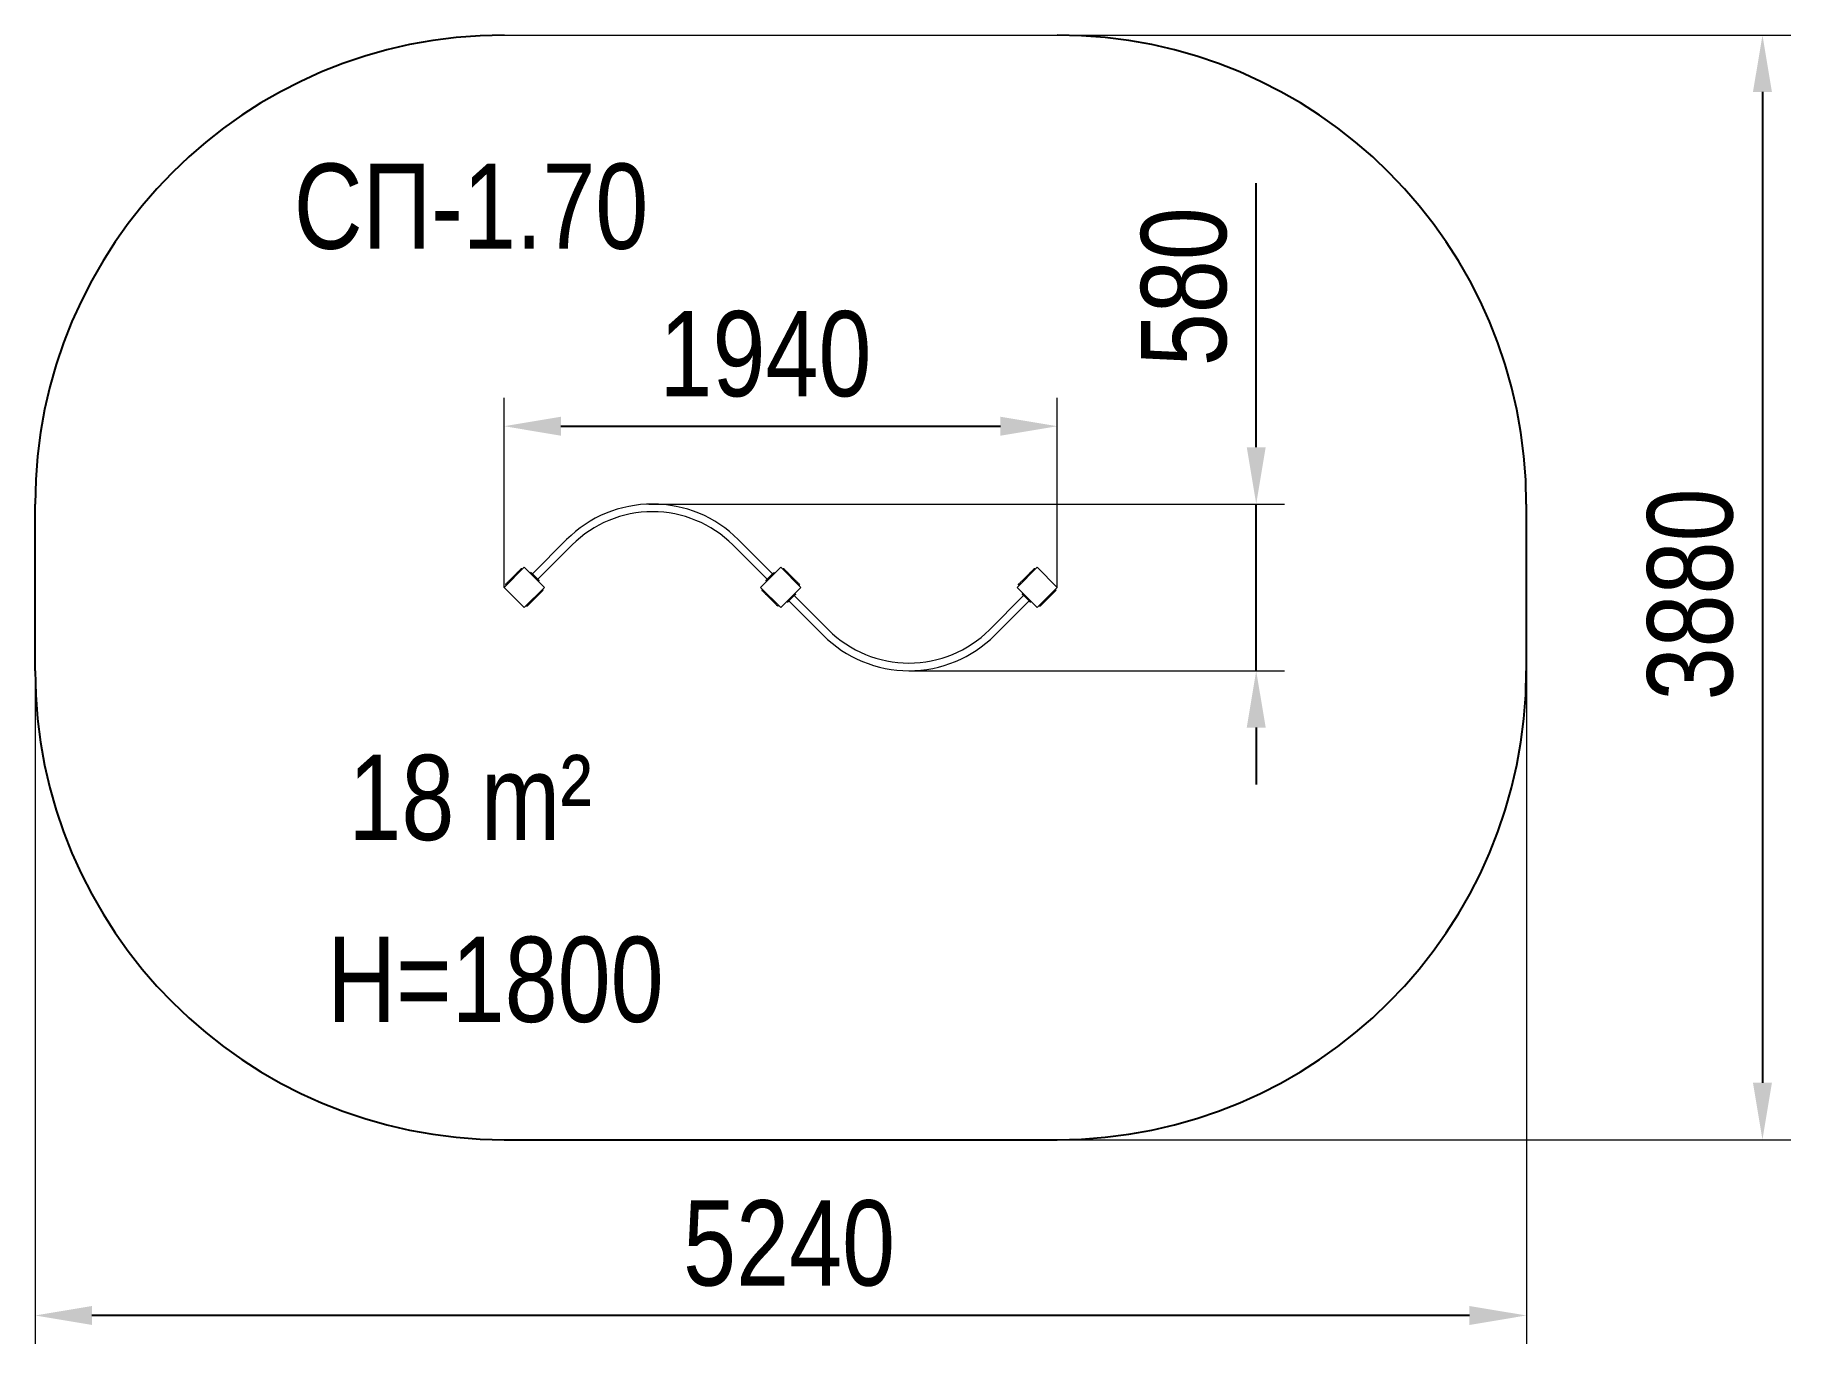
# Model space of a CAD drawing. Header units: millimetres. Extents: x -2967 to 3209, y -2560 to 2045.
import ezdxf

# ---------------------------------------------------------------- set-up
doc = ezdxf.new("R2010")
doc.units = ezdxf.units.MM
for name, color, linetype in [('DiKom', 7, 'Continuous'), ('DIKOM_АРТИКУЛ', 7, 'Continuous'), ('DIKOM_ЗОНА', 80, 'Continuous'), ('DIKOM_ОБЪЕКТ', 7, 'Continuous'), ('DIKOM_РАЗМЕР_ЗОНА', 7, 'Continuous'), ('DIKOM_РАЗМЕР_ОБЪЕКТА', 7, 'Continuous')]:
    doc.layers.add(name, color=color, linetype=linetype)
doc.styles.add('style1', font='arial.ttf', dxfattribs={"width": 0.8})
doc.dimstyles.new('1-50', dxfattribs={"dimtxt": 300, "dimasz": 200, "dimexe": 100, "dimexo": 0, "dimgap": 100, "dimtad": 1, "dimtxsty": 'style1', "dimcen": 200, "dimclrd": 7, "dimclre": 7, "dimclrt": 7, "dimadec": 1, "dimazin": 2, "dimtfac": 1, "dimtmove": 0, "dimatfit": 2, "dimfxl": 0, "dimlwd": 25, "dimlwe": 18, "dimarcsym": 0})

# ---------------------------------------------------------------- blocks, each defined once
blk = doc.blocks.new('*D9')
at = {"layer": 'Defpoints', "color": 0, "transparency": 16777216}
for p in [(628.8, 668.9), (-1317.2, 101.8), (628.8, 101.8)]:
    blk.add_point(p, dxfattribs=at)
at = {"layer": 'DIKOM_РАЗМЕР_ОБЪЕКТА', "color": 7, "lineweight": 18, "transparency": 16777216}
for p, q in [((-1317.2, 101.8), (-1317.2, 768.9)), ((628.8, 101.8), (628.8, 768.9))]:
    blk.add_line(p, q, dxfattribs=at)
at = {"layer": 'DIKOM_РАЗМЕР_ОБЪЕКТА', "color": 7, "lineweight": 25, "transparency": 16777216}
blk.add_line((-1117.2, 668.9), (428.8, 668.9), dxfattribs=at)
at = {"layer": 'DIKOM_РАЗМЕР_ОБЪЕКТА', "color": 7, "transparency": 16777216}
for points in [[(-1117.2, 702.2), (-1117.2, 635.5), (-1317.2, 668.9)], [(428.8, 702.2), (428.8, 635.5), (628.8, 668.9)]]:
    blk.add_solid(points, dxfattribs=at)
at = {"layer": 'DIKOM_РАЗМЕР_ОБЪЕКТА', "color": 7, "transparency": 16777216, "insert": (-397.9, 922), "char_height": 300, "attachment_point": 5, "style": 'style1'}
blk.add_mtext('1940', dxfattribs=at)
blk = doc.blocks.new('*D10')
at = {"layer": 'Defpoints', "color": 0, "transparency": 16777216}
for p in [(-807.8, 395.1), (107, -191.6), (1328.5, -191.6)]:
    blk.add_point(p, dxfattribs=at)
at = {"layer": 'DIKOM_РАЗМЕР_ОБЪЕКТА', "color": 7, "lineweight": 25, "transparency": 16777216}
for p, q in [((1328.5, 595.1), (1328.5, 1524.5)), ((1328.5, -191.6), (1328.5, 395.1)), ((1328.5, -391.6), (1328.5, -591.6))]:
    blk.add_line(p, q, dxfattribs=at)
at = {"layer": 'DIKOM_РАЗМЕР_ОБЪЕКТА', "color": 7, "lineweight": 18, "transparency": 16777216}
for p, q in [((-807.8, 395.1), (1428.5, 395.1)), ((107, -191.6), (1428.5, -191.6))]:
    blk.add_line(p, q, dxfattribs=at)
at = {"layer": 'DIKOM_РАЗМЕР_ОБЪЕКТА', "color": 7, "transparency": 16777216}
for points in [[(1295.2, 595.1), (1361.9, 595.1), (1328.5, 395.1)], [(1295.2, -391.6), (1361.9, -391.6), (1328.5, -191.6)]]:
    blk.add_solid(points, dxfattribs=at)
at = {"layer": 'DIKOM_РАЗМЕР_ОБЪЕКТА', "color": 7, "transparency": 16777216, "insert": (1075.4, 1159.8), "char_height": 300, "attachment_point": 5, "rotation": 90, "style": 'style1'}
blk.add_mtext('580', dxfattribs=at)
blk = doc.blocks.new('*D11')
at = {"layer": 'Defpoints', "color": 0, "transparency": 16777216}
for p in [(146.6, 2045.1), (146.6, -1841.6), (3109.5, -1841.6)]:
    blk.add_point(p, dxfattribs=at)
at = {"layer": 'DIKOM_РАЗМЕР_ЗОНА', "color": 7, "lineweight": 18, "transparency": 16777216}
for p, q in [((146.6, 2045.1), (3209.5, 2045.1)), ((146.6, -1841.6), (3209.5, -1841.6))]:
    blk.add_line(p, q, dxfattribs=at)
at = {"layer": 'DIKOM_РАЗМЕР_ЗОНА', "color": 7, "lineweight": 25, "transparency": 16777216}
blk.add_line((3109.5, 1845.1), (3109.5, -1641.6), dxfattribs=at)
at = {"layer": 'DIKOM_РАЗМЕР_ЗОНА', "color": 7, "transparency": 16777216}
for points in [[(3076.1, 1845.1), (3142.8, 1845.1), (3109.5, 2045.1)], [(3076.1, -1641.6), (3142.8, -1641.6), (3109.5, -1841.6)]]:
    blk.add_solid(points, dxfattribs=at)
at = {"layer": 'DIKOM_РАЗМЕР_ЗОНА', "color": 7, "transparency": 16777216, "insert": (2856.2, 77), "char_height": 300, "attachment_point": 5, "rotation": 90, "style": 'style1'}
blk.add_mtext('3880', dxfattribs=at)
blk = doc.blocks.new('*D12')
at = {"layer": 'Defpoints', "color": 0, "transparency": 16777216}
for p in [(-2967.2, 143), (2278.8, 143), (-2967.2, -2460.2)]:
    blk.add_point(p, dxfattribs=at)
at = {"layer": 'DIKOM_РАЗМЕР_ЗОНА', "color": 7, "lineweight": 18, "transparency": 16777216}
for p, q in [((-2967.2, 143), (-2967.2, -2560.2)), ((2278.8, 143), (2278.8, -2560.2))]:
    blk.add_line(p, q, dxfattribs=at)
at = {"layer": 'DIKOM_РАЗМЕР_ЗОНА', "color": 7, "lineweight": 25, "transparency": 16777216}
blk.add_line((2078.8, -2460.2), (-2767.2, -2460.2), dxfattribs=at)
at = {"layer": 'DIKOM_РАЗМЕР_ЗОНА', "color": 7, "transparency": 16777216}
for points in [[(-2767.2, -2426.9), (-2767.2, -2493.6), (-2967.2, -2460.2)], [(2078.8, -2426.9), (2078.8, -2493.6), (2278.8, -2460.2)]]:
    blk.add_solid(points, dxfattribs=at)
at = {"layer": 'DIKOM_РАЗМЕР_ЗОНА', "color": 7, "transparency": 16777216, "insert": (-314.8, -2207), "char_height": 300, "attachment_point": 5, "style": 'style1'}
blk.add_mtext('5240', dxfattribs=at)

msp = doc.modelspace()

# ---------------------------------------------------------------- linework, layer by layer
at = {"layer": 'DiKom', "color": 3}
for p, q in [((-2967.159, -191.605), (-2967.159, 395.108)), ((2278.799, 395.108), (2278.799, -191.605)), ((-1317.159, -1841.605), (628.799, -1841.605))]:
    msp.add_line(p, q, dxfattribs=at)
for centre, start, end in [((-1317.159, 395.108), 90, 180), ((628.799, 395.108), 0, 90), ((-1317.159, -191.605), 180, 270), ((628.799, -191.605), 270, 0)]:
    msp.add_arc(centre, 1650, start, end, dxfattribs=at)
at = {"layer": 'DIKOM_ЗОНА', "color": 3, "lineweight": 15}
msp.add_line((-1317.159, 2045.108), (628.799, 2045.108), dxfattribs=at)
at = {"layer": 'DIKOM_ОБЪЕКТ', "color": 7, "linetype": 'Continuous', "lineweight": 15}
for p, q in [((-1097.249, 270.043), (-1217.811, 149.481)), ((-1198.719, 130.389), (-1078.157, 250.951)), ((-512.472, 250.951), (-391.91, 130.389)), ((-372.818, 149.481), (-493.38, 270.043)), ((-1246.448, 172.462), (-1317.159, 101.752)), ((-1295.239, 129.329), (-1274.026, 150.542)), ((-1295.239, 129.329), (-1292.41, 126.5)), ((-1274.026, 150.542), (-1271.197, 147.713)), ((-1256.348, 168.22), (-1253.52, 165.391)), ((-1175.738, 101.752), (-1246.448, 172.462)), ((-1222.407, 154.077), (-1225.235, 151.249)), ((-1218.871, 150.542), (-1221.7, 147.713)), ((-1197.658, 129.329), (-1218.871, 150.542)), ((-1197.658, 129.329), (-1200.487, 126.5)), ((-1194.123, 125.793), (-1196.951, 122.965)), ((-344.18, 172.462), (-414.891, 101.752)), ((-396.506, 125.793), (-393.678, 122.965)), ((-371.757, 150.542), (-392.971, 129.329)), ((-392.971, 129.329), (-390.142, 126.5)), ((-371.757, 150.542), (-368.929, 147.713)), ((-368.222, 154.077), (-365.393, 151.249)), ((-273.47, 101.752), (-344.18, 172.462)), ((-334.281, 168.22), (-337.109, 165.391)), ((-316.603, 150.542), (-319.431, 147.713)), ((-316.603, 150.542), (-295.39, 129.329)), ((-295.39, 129.329), (-298.218, 126.5)), ((558.088, 172.462), (487.377, 101.752)), ((509.298, 129.329), (530.511, 150.542)), ((509.298, 129.329), (512.126, 126.5)), ((530.511, 150.542), (533.339, 147.713)), ((548.189, 168.22), (551.017, 165.391)), ((628.799, 101.752), (558.088, 172.462)), ((-1317.159, 101.752), (-1246.448, 31.041)), ((-1312.917, 111.651), (-1310.088, 108.823)), ((-1246.448, 31.041), (-1175.738, 101.752)), ((-1218.871, 52.961), (-1197.658, 74.174)), ((-1200.487, 77.003), (-1197.658, 74.174)), ((-1182.809, 94.68), (-1179.98, 91.852)), ((-414.891, 101.752), (-344.18, 31.041)), ((-407.82, 94.68), (-410.648, 91.852)), ((-390.142, 77.003), (-392.971, 74.174)), ((-392.971, 74.174), (-371.757, 52.961)), ((-344.18, 31.041), (-273.47, 101.752)), ((-316.603, 52.961), (-295.39, 74.174)), ((-295.39, 74.174), (-298.218, 77.003)), ((-175.889, -47.448), (-296.45, 73.114)), ((-291.854, 77.71), (-294.683, 80.538)), ((-277.712, 111.651), (-280.541, 108.823)), ((510.358, 73.114), (389.797, -47.448)), ((487.377, 101.752), (558.088, 31.041)), ((491.62, 111.651), (494.448, 108.823)), ((505.762, 77.71), (508.591, 80.538)), ((509.298, 74.174), (512.126, 77.003)), ((509.298, 74.174), (530.511, 52.961)), ((558.088, 31.041), (628.799, 101.752)), ((585.665, 52.961), (606.878, 74.174)), ((604.05, 77.003), (606.878, 74.174)), ((621.728, 94.68), (624.556, 91.852)), ((-1239.377, 38.112), (-1236.549, 35.284)), ((-1221.7, 55.79), (-1218.871, 52.961)), ((-368.929, 55.79), (-371.757, 52.961)), ((-351.251, 38.112), (-354.08, 35.284)), ((-320.139, 49.426), (-322.967, 52.254)), ((-316.603, 52.961), (-319.431, 55.79)), ((-315.542, 54.022), (-194.981, -66.54)), ((408.889, -66.54), (529.45, 54.022)), ((530.511, 52.961), (533.339, 55.79)), ((534.046, 49.426), (536.875, 52.254)), ((565.159, 38.112), (567.988, 35.284)), ((582.837, 55.79), (585.665, 52.961))]:
    msp.add_line(p, q, dxfattribs=at)
at = {"layer": 'DIKOM_ОБЪЕКТ', "color": 7, "linetype": 'Continuous', "lineweight": 15, "flags": 128}
for points in [[(-1312.917, 111.651), (-1312.788, 111.78), (-1312.403, 112.165), (-1311.768, 112.8), (-1310.892, 113.676), (-1309.787, 114.78), (-1308.471, 116.097), (-1306.961, 117.606), (-1305.281, 119.287), (-1303.454, 121.113), (-1301.507, 123.06), (-1299.469, 125.098), (-1297.37, 127.198), (-1295.239, 129.329)], [(-1274.026, 150.542), (-1271.895, 152.673), (-1269.795, 154.772), (-1267.757, 156.811), (-1265.81, 158.757), (-1263.984, 160.584), (-1262.303, 162.264), (-1260.794, 163.774), (-1259.477, 165.09), (-1258.373, 166.195), (-1257.497, 167.071), (-1256.862, 167.706), (-1256.477, 168.091), (-1256.348, 168.22)], [(-1222.407, 154.077), (-1222.339, 154.01), (-1222.138, 153.808), (-1221.811, 153.482), (-1221.371, 153.042), (-1220.835, 152.506), (-1220.224, 151.895), (-1219.561, 151.232), (-1218.871, 150.542)], [(-1197.658, 129.329), (-1196.968, 128.639), (-1196.305, 127.976), (-1195.694, 127.364), (-1195.158, 126.829), (-1194.718, 126.389), (-1194.392, 126.062), (-1194.191, 125.861), (-1194.123, 125.793)], [(-396.506, 125.793), (-396.438, 125.861), (-396.237, 126.062), (-395.91, 126.389), (-395.471, 126.829), (-394.935, 127.364), (-394.324, 127.976), (-393.66, 128.639), (-392.971, 129.329)], [(-371.757, 150.542), (-371.068, 151.232), (-370.404, 151.895), (-369.793, 152.506), (-369.257, 153.042), (-368.818, 153.482), (-368.491, 153.808), (-368.29, 154.01), (-368.222, 154.077)], [(-334.281, 168.22), (-334.152, 168.091), (-333.767, 167.706), (-333.132, 167.071), (-332.256, 166.195), (-331.151, 165.09), (-329.835, 163.774), (-328.325, 162.264), (-326.645, 160.584), (-324.818, 158.757), (-322.872, 156.811), (-320.834, 154.772), (-318.734, 152.673), (-316.603, 150.542)], [(-295.39, 129.329), (-293.259, 127.198), (-291.159, 125.098), (-289.121, 123.06), (-287.175, 121.113), (-285.348, 119.287), (-283.667, 117.606), (-282.158, 116.097), (-280.841, 114.78), (-279.737, 113.676), (-278.861, 112.8), (-278.226, 112.165), (-277.841, 111.78), (-277.712, 111.651)], [(491.62, 111.651), (491.749, 111.78), (492.134, 112.165), (492.769, 112.8), (493.645, 113.676), (494.749, 114.78), (496.066, 116.097), (497.575, 117.606), (499.256, 119.287), (501.082, 121.113), (503.029, 123.06), (505.067, 125.098), (507.167, 127.198), (509.298, 129.329)], [(530.511, 150.542), (532.642, 152.673), (534.741, 154.772), (536.78, 156.811), (538.726, 158.757), (540.553, 160.584), (542.233, 162.264), (543.743, 163.774), (545.059, 165.09), (546.164, 166.195), (547.04, 167.071), (547.675, 167.706), (548.06, 168.091), (548.189, 168.22)], [(-1197.658, 74.174), (-1195.527, 76.305), (-1193.428, 78.405), (-1191.389, 80.443), (-1189.443, 82.39), (-1187.616, 84.216), (-1185.936, 85.897), (-1184.426, 87.406), (-1183.11, 88.723), (-1182.005, 89.827), (-1181.129, 90.703), (-1180.494, 91.338), (-1180.109, 91.723), (-1179.98, 91.852)], [(-410.648, 91.852), (-410.519, 91.723), (-410.135, 91.338), (-409.499, 90.703), (-408.623, 89.827), (-407.519, 88.723), (-406.202, 87.406), (-404.693, 85.897), (-403.013, 84.216), (-401.186, 82.39), (-399.239, 80.443), (-397.201, 78.405), (-395.101, 76.305), (-392.971, 74.174)], [(-291.854, 77.71), (-291.922, 77.642), (-292.123, 77.441), (-292.45, 77.114), (-292.89, 76.674), (-293.426, 76.139), (-294.037, 75.527), (-294.7, 74.864), (-295.39, 74.174)], [(509.298, 74.174), (508.608, 74.864), (507.945, 75.527), (507.333, 76.139), (506.798, 76.674), (506.358, 77.114), (506.031, 77.441), (505.83, 77.642), (505.762, 77.71)], [(606.878, 74.174), (609.009, 76.305), (611.109, 78.405), (613.147, 80.443), (615.094, 82.39), (616.921, 84.216), (618.601, 85.897), (620.11, 87.406), (621.427, 88.723), (622.531, 89.827), (623.407, 90.703), (624.042, 91.338), (624.427, 91.723), (624.556, 91.852)], [(-1236.549, 35.284), (-1236.42, 35.412), (-1236.035, 35.797), (-1235.4, 36.432), (-1234.524, 37.308), (-1233.42, 38.413), (-1232.103, 39.729), (-1230.594, 41.239), (-1228.913, 42.919), (-1227.087, 44.746), (-1225.14, 46.693), (-1223.102, 48.731), (-1221.002, 50.83), (-1218.871, 52.961)], [(-371.757, 52.961), (-369.627, 50.83), (-367.527, 48.731), (-365.489, 46.693), (-363.542, 44.746), (-361.715, 42.919), (-360.035, 41.239), (-358.525, 39.729), (-357.209, 38.413), (-356.105, 37.308), (-355.228, 36.432), (-354.593, 35.797), (-354.209, 35.412), (-354.08, 35.284)], [(-316.603, 52.961), (-317.293, 52.271), (-317.956, 51.608), (-318.567, 50.997), (-319.103, 50.461), (-319.543, 50.021), (-319.869, 49.695), (-320.071, 49.494), (-320.139, 49.426)], [(534.046, 49.426), (533.979, 49.494), (533.777, 49.695), (533.451, 50.021), (533.011, 50.461), (532.475, 50.997), (531.864, 51.608), (531.201, 52.271), (530.511, 52.961)], [(567.988, 35.284), (568.116, 35.412), (568.501, 35.797), (569.136, 36.432), (570.012, 37.308), (571.117, 38.413), (572.433, 39.729), (573.943, 41.239), (575.623, 42.919), (577.45, 44.746), (579.397, 46.693), (581.435, 48.731), (583.534, 50.83), (585.665, 52.961)]]:
    msp.add_lwpolyline(points, dxfattribs=at)
at = {"layer": 'DIKOM_ОБЪЕКТ', "color": 7, "linetype": 'Continuous', "lineweight": 15}
for centre, radius, start, end in [((-795.314, -31.892), 427, 44.999999, 135.0000005), ((-795.314, -31.892), 400, 44.9999988, 135.0000005), ((106.954, 235.395), 400, 224.9999988, 315.0000005), ((106.954, 235.395), 427, 224.999999, 315.0000005)]:
    msp.add_arc(centre, radius, start, end, dxfattribs=at)

# ---------------------------------------------------------------- texts
at = {"layer": 'DIKOM_АРТИКУЛ', "char_height": 300, "width": 1667.53662, "attachment_point": 1, "style": 'style1'}
for s, insert in [('{\\fArial|b0|i0|c204|p34;СП}-1.70', (-2057.164, 1593.169)), ('18 m²', (-1865.181, -487.393)), ('H=1800', (-1939.647, -1127.498))]:
    msp.add_mtext(s, dxfattribs=dict(at, insert=insert))

# ---------------------------------------------------------------- dimensions: what is measured, and where the dimension line sits
at = {"layer": 'DIKOM_РАЗМЕР_ЗОНА'}
dim = msp.add_linear_dim(base=(3109.465, -1841.605), p1=(146.574, 2045.108), p2=(146.574, -1841.605), angle=90, text='3880', dimstyle='1-50', dxfattribs=at)
dim.commit()
dim.dimension.update_dxf_attribs({"geometry": '*D11', "text_midpoint": (3109.465, 77.002), "dimtype": 160})
dim = msp.add_linear_dim(base=(-2967.159, -2460.219), p1=(2278.799, 142.957), p2=(-2967.159, 142.957), text='5240', dimstyle='1-50', dxfattribs=at)
dim.commit()
dim.dimension.update_dxf_attribs({"geometry": '*D12', "text_midpoint": (-314.754, -2460.219), "dimtype": 160})
at = {"layer": 'DIKOM_РАЗМЕР_ОБЪЕКТА'}
dim = msp.add_linear_dim(base=(1328.536, -191.605), p1=(-807.814, 395.108), p2=(106.954, -191.605), angle=90, text='580', dimstyle='1-50', dxfattribs=at)
dim.commit()
dim.dimension.update_dxf_attribs({"geometry": '*D10', "text_midpoint": (1328.536, 1159.829), "dimtype": 160})
dim = msp.add_linear_dim(base=(628.799, 668.857), p1=(-1317.159, 101.752), p2=(628.799, 101.752), text='1940', dimstyle='1-50', dxfattribs=at)
dim.commit()
dim.dimension.update_dxf_attribs({"geometry": '*D9', "text_midpoint": (-397.916, 668.857), "dimtype": 160})

doc.saveas('drawing.dxf')
